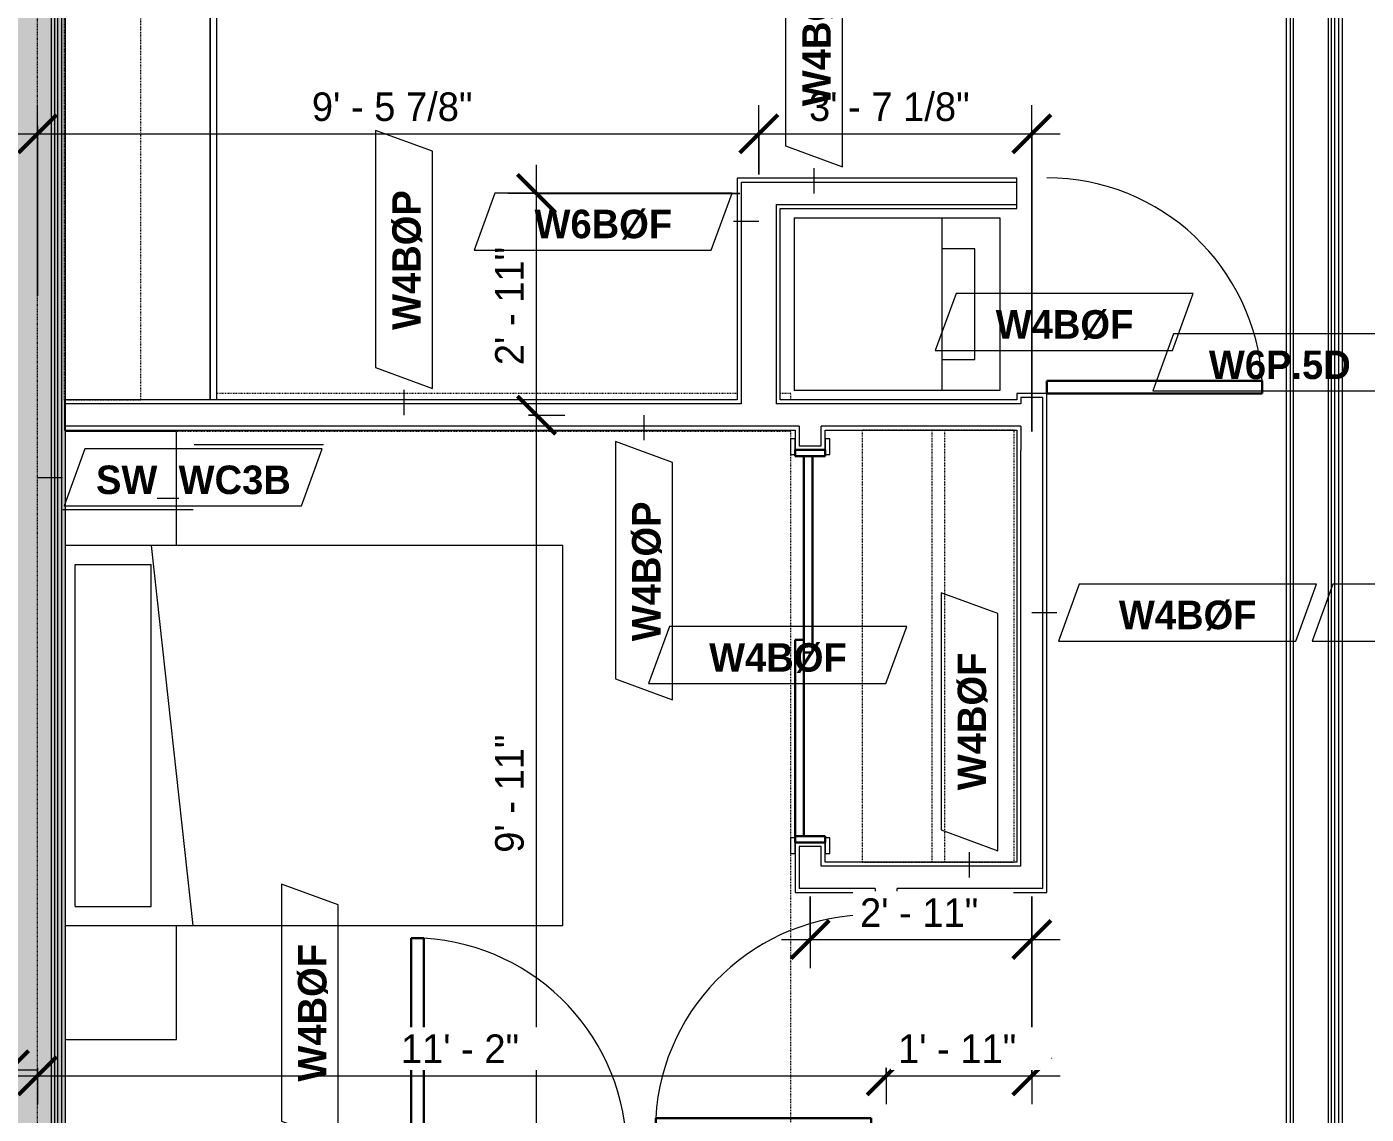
# Model space of a CAD drawing. Header units: inches. Extents: x -4010 to -1872, y 9846 to 12241.
# Drawn here: x -2918 to -2706.5, y 10539.1 to 10710.8 of the extents above; entities that cross this region are included whole.
import ezdxf

# ---------------------------------------------------------------- set-up
doc = ezdxf.new("R2010")
doc.units = ezdxf.units.IN
doc.header["$MEASUREMENT"] = 0
doc.linetypes.add('Dash', pattern=[0.25, 0.125, -0.125])
doc.linetypes.add('Dash 3_32_', pattern=[0.1875, 0.09375, -0.09375])
for name, color, linetype, lineweight in [('0-1', 7, 'Continuous', 5), ('A-ANNO-DIMS', 211, 'Continuous', 9), ('A-ANNO-DIMS-48', 211, 'Continuous', 9), ('A-DETL-1', 90, 'Dash 3_32_', 18), ('A-DOOR-3', 31, 'Continuous', 9), ('A-DOOR-4', 31, 'Continuous', 30), ('A-DOOR-FRAM-3', 31, 'Continuous', 30), ('A-WALL', 113, 'Continuous', 18), ('A-WALL-2', 250, 'Continuous', 18), ('A-WALL-3', 113, 'Continuous', 9), ('A-WALL-IDEN', 211, 'Continuous', 9), ('I-FURN', 30, 'Continuous', 9), ('I-FURN-HDLN', 30, 'Dash', 9), ('I-WALL-1', 21, 'Continuous', 18), ('I-WALL-2', 241, 'Continuous', 5), ('I-WALL-3', 7, 'Continuous', 9), ('P-SANR-FIXT', 6, 'Continuous', 9), ('Q-CASE', 31, 'Continuous', 9), ('Q-CASE-HDLN', 31, 'Dash', 9)]:
    doc.layers.add(name, color=color, linetype=linetype, lineweight=lineweight)
doc.styles.add('Century Gothic', font='ufonts.com_century-gothic.ttf', dxfattribs={"height": 4.5})
doc.styles.add('Century Gothic_B', font='GOTHICB.TTF', dxfattribs={"height": 4.5})
doc.dimstyles.new('OD_1__HACK_2', dxfattribs={"dimscale": 12, "dimtxt": 4.698757, "dimasz": 0.5, "dimexe": 0.375, "dimexo": 0.25, "dimgap": 0.0625, "dimtad": 1, "dimdec": 4, "dimrnd": 0.0625, "dimzin": 3, "dimdsep": 46, "dimlunit": 4, "dimtxsty": 'Century Gothic', "dimblk1": 'OBLIQUE', "dimblk2": 'OBLIQUE', "dimsah": 1, "dimcen": 0.09, "dimdle": 0.375, "dimazin": 0, "dimtfac": 1, "dimtdec": 4, "dimtix": 1, "dimtmove": 0, "dimatfit": 3, "dimfxl": 1, "dimtvp": 1, "dimtfill": 1, "dimfrac": 2, "dimtolj": 1, "dimtzin": 0, "dimarcsym": 2})
doc.dimstyles.new('OD_1__HACK_2_1', dxfattribs={"dimscale": 12, "dimtxt": 4.698757, "dimasz": 0.5, "dimexe": 0.375, "dimexo": 0.25, "dimgap": 0.0625, "dimtad": 1, "dimdec": 4, "dimrnd": 0.0625, "dimzin": 3, "dimdsep": 46, "dimlunit": 4, "dimtxsty": 'Century Gothic', "dimblk1": 'OBLIQUE', "dimblk2": 'OBLIQUE', "dimsah": 1, "dimcen": 0.09, "dimdle": 0.375, "dimazin": 0, "dimtfac": 1, "dimtdec": 4, "dimtix": 1, "dimtmove": 0, "dimatfit": 3, "dimfxl": 1, "dimtvp": 1, "dimtfill": 1, "dimfrac": 2, "dimtolj": 1, "dimtzin": 0, "dimarcsym": 2})

# ---------------------------------------------------------------- blocks, each defined once
blk = doc.blocks.new('CTR - 1st Phase - Common Walls_rvt-1-UNITS PLANS - 3RD FLOOR')
at = {"layer": 'I-WALL-1'}
blk.add_hatch(color=256, dxfattribs=at).paths.add_polyline_path([(-2912.51, 10458.16), (-2911.89, 10458.16), (-2911.89, 10843.14), (-2912.51, 10843.14), (-2912.51, 10463.58)], flags=0)
at = {"layer": 'I-WALL-2'}
for points in [[(-2919.64, 10457.54), (-2914.14, 10457.54), (-2914.14, 10843.14), (-2919.64, 10843.14), (-2919.64, 10458.16)], [(-2914.14, 10457.54), (-2913.64, 10457.54), (-2913.64, 10843.14), (-2914.14, 10843.14), (-2914.14, 10458.16)], [(-2913.14, 10457.54), (-2913.14, 10843.14), (-2913.64, 10843.14), (-2913.64, 10457.54)], [(-2912.51, 10457.54), (-2912.51, 10843.14), (-2913.14, 10843.14), (-2913.14, 10457.54)]]:
    blk.add_hatch(color=256, dxfattribs=at).paths.add_polyline_path(points, flags=0)
at = {"layer": 'A-WALL-2'}
for p, q in [((-2914.14, 10843.14), (-2914.14, 10458.16)), ((-2913.64, 10843.14), (-2913.64, 10458.16)), ((-2913.14, 10843.14), (-2913.14, 10458.16)), ((-2912.51, 10843.14), (-2912.51, 10458.16)), ((-2718.54, 10843.14), (-2718.54, 10476.16)), ((-2718.04, 10843.14), (-2718.04, 10476.16)), ((-2712.54, 10843.14), (-2712.54, 10476.16)), ((-2712.04, 10843.14), (-2712.04, 10476.16)), ((-2711.54, 10843.14), (-2711.54, 10476.16)), ((-2710.91, 10843.14), (-2710.91, 10476.16))]:
    blk.add_line(p, q, dxfattribs=at)
at = {"layer": 'I-WALL-3'}
for p, q in [((-2911.89, 10494.28), (-2911.89, 10843.14)), ((-2719.16, 10843.14), (-2719.16, 10476.16)), ((-2710.29, 10476.16), (-2710.29, 10843.14))]:
    blk.add_line(p, q, dxfattribs=at)
blk = doc.blocks.new('SLIDING - FLUSH - 5-0 x 6-8-3934327-UNITS PLANS - 3RD FLOOR')
at = {"layer": 'A-DOOR-3'}
for p, q in [((-30.25, 3), (-32.75, 3)), ((-32.75, 3), (-32.75, 2.25)), ((-32.75, 2.25), (-30.25, 2.25)), ((-30.25, 2.25), (-30.25, 3)), ((30.25, 3), (30.25, 2.25)), ((32.75, 3), (30.25, 3)), ((30.25, 2.25), (32.75, 2.25)), ((32.75, 2.25), (32.75, 3)), ((-30.25, -2.5), (-32.75, -2.5)), ((-32.75, -2.5), (-32.75, -3.25)), ((-32.75, -3.25), (-30.25, -3.25)), ((-30.25, -3.25), (-30.25, -2.5)), ((32.75, -2.5), (30.25, -2.5)), ((30.25, -2.5), (30.25, -3.25)), ((30.25, -3.25), (32.75, -3.25)), ((32.75, -3.25), (32.75, -2.5))]:
    blk.add_line(p, q, dxfattribs=at)
at = {"layer": 'A-DOOR-4'}
for p, q in [((1, 2.25), (-30, 2.25)), ((-30, 2.25), (-30, 0.88)), ((1, 0.88), (1, 2.25)), ((-30, 0.88), (1, 0.88)), ((30, 0.88), (-1, 0.88)), ((-1, 0.88), (-1, -0.5)), ((30, -0.5), (30, 0.88)), ((-1, -0.5), (30, -0.5))]:
    blk.add_line(p, q, dxfattribs=at)
at = {"layer": 'A-DOOR-FRAM-3'}
for p, q in [((-30, 2.25), (-31, 2.25)), ((-31, 2.25), (-31, -2.5)), ((-30, -2.5), (-30, 2.25)), ((31, 2.25), (30, 2.25)), ((30, 2.25), (30, -2.5)), ((31, -2.5), (31, 2.25)), ((-31, -2.5), (-30, -2.5)), ((30, -2.5), (31, -2.5))]:
    blk.add_line(p, q, dxfattribs=at)
blk = doc.blocks.new('SWING - SINGLE - FLUSH - 2-10 x 6-8 - PRIVACY-3199405-UNITS PLANS - 3RD FLOOR')
at = {"layer": 'A-DOOR-3'}
blk.add_arc((17, -2.37), 34.07, 180, 266.6343, dxfattribs=at)
at = {"layer": 'A-DOOR-4'}
for p, q in [((15, -2.37), (15, -36.38)), ((17, -2.37), (15, -2.37)), ((17, -2.37), (17, -36.38)), ((17, -36.38), (15, -36.38))]:
    blk.add_line(p, q, dxfattribs=at)
at = {"layer": 'A-DOOR-FRAM-3'}
for p, q in [((-20, 2.38), (-20, 3.38)), ((-20, 3.38), (-17, 3.38)), ((-17, 2.38), (-20, 2.38)), ((-17, 3.38), (-17, 2.38)), ((17, 2.38), (17, 3.38)), ((17, 3.38), (20, 3.38)), ((20, 2.38), (17, 2.38)), ((20, 3.38), (20, 2.38)), ((-20, -2.37), (-17, -2.37)), ((-20, -3.37), (-20, -2.37)), ((-17, -3.37), (-20, -3.37)), ((-17, -2.37), (-17, -3.37)), ((17, -2.37), (20, -2.37)), ((17, -3.37), (17, -2.37)), ((20, -3.37), (17, -3.37)), ((20, -2.37), (20, -3.37))]:
    blk.add_line(p, q, dxfattribs=at)
blk = doc.blocks.new('OD_CW_Closet - OD_CW_Closet-3786619-UNITS PLANS - 3RD FLOOR')
at = {"layer": 'Q-CASE-HDLN'}
for p, q in [((68.99, 24), (0.74, 24)), ((0.74, 24), (0.74, 0)), ((68.99, 0), (68.99, 24)), ((0.74, 13), (68.99, 13)), ((0.74, 11), (68.99, 11)), ((0.74, 0), (68.99, 0))]:
    blk.add_line(p, q, dxfattribs=at)
blk = doc.blocks.new('SWING - SINGLE - FLUSH - 34_ x 80_ - OFFSET PIVOT DOOR AT WASHER_DRYER-3629691-UNITS PLANS - 3RD FLOOR')
at = {"layer": 'A-DOOR-3'}
blk.add_arc((17, 2.37), 34.07, 93.3657, 180, dxfattribs=at)
at = {"layer": 'A-DOOR-4'}
for p, q in [((15, 2.37), (15, 36.38)), ((17, 36.38), (15, 36.38)), ((17, 2.37), (17, 36.38)), ((17, 2.37), (15, 2.37))]:
    blk.add_line(p, q, dxfattribs=at)
blk = doc.blocks.new('Bed-Standard - Queen 60_ x 79_-V40-UNITS PLANS - 3RD FLOOR')
at = {"layer": 'I-FURN'}
for p, q in [((-19.31, 37.2), (-19.31, -41.3)), ((40.69, -41.3), (40.69, 37.2)), ((-16.31, 35.7), (-16.31, 23.7)), ((-16.31, 35.7), (37.69, 35.7)), ((37.69, 35.7), (37.69, 23.7)), ((40.69, 23.7), (-19.31, 17.13)), ((-16.31, 23.7), (37.69, 23.7)), ((-19.31, -41.3), (40.69, -41.3))]:
    blk.add_line(p, q, dxfattribs=at)
at = {"layer": 'I-FURN-HDLN'}
for p, q in [((58.69, -77.3), (58.69, 37.2)), ((64.69, -68.86), (64.69, 13.39)), ((-55.31, -17.36), (-55.31, -51.36)), ((64.69, -77.3), (64.69, -75.61)), ((-55.31, -77.3), (-7.94, -77.3)), ((-5.44, -77.3), (55.06, -77.3)), ((57.56, -77.3), (58.94, -77.3)), ((63.69, -77.3), (64.69, -77.3))]:
    blk.add_line(p, q, dxfattribs=at)
blk = doc.blocks.new('Stacked Washer and Dryer - 26_x25_ - Private-3627842-UNITS PLANS - 3RD FLOOR')
at = {"layer": 'P-SANR-FIXT'}
for p, q in [((0, 13.625), (32.4375, 13.625)), ((0, 13.625), (0, -13.625)), ((23.34375, -13.625), (23.34375, 13.625)), ((32.4375, 13.625), (32.4375, -13.625)), ((28.53125, 8.75), (23.34375, 8.75)), ((28.53125, -8.75), (28.53125, 8.75)), ((23.34375, -8.75), (28.53125, -8.75)), ((32.4375, -13.625), (0, -13.625))]:
    blk.add_line(p, q, dxfattribs=at)
blk = doc.blocks.new('Table-Night Stand - 18_ x 18_ x 24_-V41-UNITS PLANS - 3RD FLOOR')
at = {"layer": 'I-FURN'}
for p, q in [((18.15, 0), (18.15, 17.5)), ((0.15, 0), (18.15, 0))]:
    blk.add_line(p, q, dxfattribs=at)
blk = doc.blocks.new('Table-Night Stand - 18_ x 18_ x 24_-V42-UNITS PLANS - 3RD FLOOR')
at = {"layer": 'I-FURN'}
for p, q in [((0.15, 17.5), (0.15, 0)), ((0.15, 0), (18.15, 0))]:
    blk.add_line(p, q, dxfattribs=at)
blk = doc.blocks.new('OD_CW_Base Cabinet - OD_CW_Base Cabinet-V48-UNITS PLANS - 3RD FLOOR')
at = {"layer": 'Q-CASE'}
for p, q in [((0.74, -23.81), (0.74, 0)), ((0.74, 0), (191.34, 0)), ((0.74, -1), (0.74, 0)), ((0.74, 0), (191.34, 0)), ((191.34, -1), (0.74, -1)), ((0.74, -23.81), (0.74, -1)), ((0.74, -1), (191.34, -1))]:
    blk.add_line(p, q, dxfattribs=at)
blk = doc.blocks.new('OD_CW_Upper Cabinet - OD_CW_Upper Cabinet-3856839-UNITS PLANS - 3RD FLOOR')
at = {"layer": 'Q-CASE-HDLN'}
for p, q in [((0.74, -24), (0.74, -12)), ((0.74, -12), (191.34, -12)), ((191.34, -12), (191.34, -24)), ((191.34, -24), (0.74, -24))]:
    blk.add_line(p, q, dxfattribs=at)
blk = doc.blocks.new('DIMBLOCK97-UNITS PLANS - 3RD FLOOR')
at = {"layer": 'A-ANNO-DIMS-48', "lineweight": 50}
for p, q in [((-2837.54, 10649.53), (-2840.54, 10652.53)), ((-2837.54, 10649.53), (-2834.54, 10646.53)), ((-2837.54, 10530.53), (-2840.54, 10533.53)), ((-2837.54, 10530.53), (-2834.54, 10527.53))]:
    blk.add_line(p, q, dxfattribs=at)
at = {"layer": 'A-ANNO-DIMS-48'}
for p, q in [((-2838.78, 10649.53), (-2833.04, 10649.53)), ((-2837.54, 10649.53), (-2838.78, 10649.53)), ((-2837.54, 10530.53), (-2837.54, 10649.53)), ((-2838.78, 10530.53), (-2833.04, 10530.53)), ((-2837.54, 10530.53), (-2838.78, 10530.53))]:
    blk.add_line(p, q, dxfattribs=at)
at = {"layer": 'A-ANNO-DIMS-48', "color": 0, "insert": (-2844.06, 10580.41), "char_height": 4.5, "width": 23.091, "attachment_point": 1, "rotation": 90, "line_spacing_factor": 0.984502, "style": 'Century Gothic', "bg_fill": 3, "box_fill_scale": 1.25, "bg_fill_color": 256, "bg_fill_true_color": 13158600, "bg_fill_transparency": 0}
blk.add_mtext('9\' - 11"', dxfattribs=at)
blk = doc.blocks.new('_Oblique')
at = {"color": 0, "linetype": 'ByBlock', "lineweight": -2}
blk.add_line((-0.5, -0.5), (0.5, 0.5), dxfattribs=at)
blk = doc.blocks.new('DIMBLOCK98-UNITS PLANS - 3RD FLOOR')
at = {"layer": 'A-ANNO-DIMS-48'}
for p, q in [((-2837.54, 10649.53), (-2837.54, 10689.03)), ((-2805.45, 10684.53), (-2842.04, 10684.53)), ((-2837.54, 10684.53), (-2805.45, 10684.53)), ((-2838.78, 10649.53), (-2833.04, 10649.53)), ((-2837.54, 10649.53), (-2838.78, 10649.53))]:
    blk.add_line(p, q, dxfattribs=at)
at = {"layer": 'A-ANNO-DIMS-48', "lineweight": 50}
for p, q in [((-2837.54, 10684.53), (-2840.54, 10687.53)), ((-2837.54, 10684.53), (-2834.54, 10681.53)), ((-2837.54, 10649.53), (-2840.54, 10652.53)), ((-2837.54, 10649.53), (-2834.54, 10646.53))]:
    blk.add_line(p, q, dxfattribs=at)
at = {"layer": 'A-ANNO-DIMS-48', "color": 0, "insert": (-2844.06, 10657.41), "char_height": 4.5, "width": 23.091, "attachment_point": 1, "rotation": 90, "line_spacing_factor": 0.984502, "style": 'Century Gothic', "bg_fill": 3, "box_fill_scale": 1.25, "bg_fill_color": 256, "bg_fill_true_color": 13158600, "bg_fill_transparency": 0}
blk.add_mtext('2\' - 11"', dxfattribs=at)
blk = doc.blocks.new('DIMBLOCK99-UNITS PLANS - 3RD FLOOR')
at = {"layer": 'A-ANNO-DIMS-48'}
for p, q in [((-2794.32, 10573.53), (-2794.32, 10562.2)), ((-2794.32, 10566.7), (-2794.32, 10573.53)), ((-2759.32, 10573.53), (-2759.32, 10562.2)), ((-2759.32, 10566.7), (-2759.32, 10573.53)), ((-2798.82, 10566.7), (-2754.82, 10566.7))]:
    blk.add_line(p, q, dxfattribs=at)
at = {"layer": 'A-ANNO-DIMS-48', "lineweight": 50}
for p, q in [((-2794.32, 10566.7), (-2791.32, 10569.7)), ((-2759.32, 10566.7), (-2756.32, 10569.7)), ((-2794.32, 10566.7), (-2797.32, 10563.7)), ((-2759.32, 10566.7), (-2762.32, 10563.7))]:
    blk.add_line(p, q, dxfattribs=at)
at = {"layer": 'A-ANNO-DIMS-48', "color": 0, "insert": (-2786.45, 10573.22), "char_height": 4.5, "width": 23.091, "attachment_point": 1, "line_spacing_factor": 0.984502, "style": 'Century Gothic', "bg_fill": 3, "box_fill_scale": 1.25, "bg_fill_color": 256, "bg_fill_true_color": 13158600, "bg_fill_transparency": 0}
blk.add_mtext('2\' - 11"', dxfattribs=at)
blk = doc.blocks.new('DIMBLOCK100-UNITS PLANS - 3RD FLOOR')
at = {"layer": 'A-ANNO-DIMS-48'}
for p, q in [((-2802.45, 10687.53), (-2802.45, 10698.45)), ((-2916.32, 10695.19), (-2916.32, 10689.45)), ((-2916.32, 10693.95), (-2916.32, 10695.19)), ((-2920.82, 10693.95), (-2802.45, 10693.95)), ((-2802.45, 10693.95), (-2802.45, 10687.53))]:
    blk.add_line(p, q, dxfattribs=at)
at = {"layer": 'A-ANNO-DIMS-48', "lineweight": 50}
for p, q in [((-2916.32, 10693.95), (-2913.32, 10696.95)), ((-2802.45, 10693.95), (-2799.45, 10696.95)), ((-2916.32, 10693.95), (-2919.32, 10690.95)), ((-2802.45, 10693.95), (-2805.45, 10690.95))]:
    blk.add_line(p, q, dxfattribs=at)
at = {"layer": 'A-ANNO-DIMS-48', "color": 0, "insert": (-2873, 10700.47), "char_height": 4.5, "width": 32.6676, "attachment_point": 1, "line_spacing_factor": 0.984502, "style": 'Century Gothic', "bg_fill": 3, "box_fill_scale": 1.25, "bg_fill_color": 256, "bg_fill_true_color": 13158600, "bg_fill_transparency": 0}
blk.add_mtext('9\' - 5 7/8"', dxfattribs=at)
blk = doc.blocks.new('DIMBLOCK101-UNITS PLANS - 3RD FLOOR')
at = {"layer": 'A-ANNO-DIMS-48'}
for p, q in [((-2802.45, 10687.53), (-2802.45, 10698.45)), ((-2759.32, 10646.91), (-2759.32, 10698.45)), ((-2802.45, 10693.95), (-2754.82, 10693.95)), ((-2802.45, 10693.95), (-2802.45, 10687.53)), ((-2759.32, 10693.95), (-2759.32, 10646.91))]:
    blk.add_line(p, q, dxfattribs=at)
at = {"layer": 'A-ANNO-DIMS-48', "lineweight": 50}
for p, q in [((-2802.45, 10693.95), (-2799.45, 10696.95)), ((-2759.32, 10693.95), (-2756.32, 10696.95)), ((-2802.45, 10693.95), (-2805.45, 10690.95)), ((-2759.32, 10693.95), (-2762.32, 10690.95))]:
    blk.add_line(p, q, dxfattribs=at)
at = {"layer": 'A-ANNO-DIMS-48', "color": 0, "insert": (-2794.5, 10700.47), "char_height": 4.5, "width": 32.6676, "attachment_point": 1, "line_spacing_factor": 0.984502, "style": 'Century Gothic', "bg_fill": 3, "box_fill_scale": 1.25, "bg_fill_color": 256, "bg_fill_true_color": 13158600, "bg_fill_transparency": 0}
blk.add_mtext('3\' - 7 1/8"', dxfattribs=at)
blk = doc.blocks.new('DIMBLOCK102-UNITS PLANS - 3RD FLOOR')
at = {"layer": 'A-ANNO-DIMS-48', "lineweight": 50}
for p, q in [((-2916.32, 10545.21), (-2913.32, 10548.21)), ((-2782.32, 10545.21), (-2779.32, 10548.21)), ((-2916.32, 10545.21), (-2919.32, 10542.21)), ((-2782.32, 10545.21), (-2785.32, 10542.21))]:
    blk.add_line(p, q, dxfattribs=at)
at = {"layer": 'A-ANNO-DIMS-48'}
for p, q in [((-2920.82, 10545.21), (-2782.32, 10545.21)), ((-2916.32, 10546.46), (-2916.32, 10540.71)), ((-2916.32, 10545.21), (-2916.32, 10546.46)), ((-2782.32, 10546.46), (-2782.32, 10540.71)), ((-2782.32, 10545.21), (-2782.32, 10546.46))]:
    blk.add_line(p, q, dxfattribs=at)
at = {"layer": 'A-ANNO-DIMS-48', "color": 0, "insert": (-2858.95, 10551.73), "char_height": 4.5, "width": 23.091, "attachment_point": 1, "line_spacing_factor": 0.984502, "style": 'Century Gothic', "bg_fill": 3, "box_fill_scale": 1.25, "bg_fill_color": 256, "bg_fill_true_color": 13158600, "bg_fill_transparency": 0}
blk.add_mtext('11\' - 2"', dxfattribs=at)
blk = doc.blocks.new('DIMBLOCK103-UNITS PLANS - 3RD FLOOR')
at = {"layer": 'A-ANNO-DIMS-48'}
for p, q in [((-2759.32, 10573.53), (-2759.32, 10540.71)), ((-2759.32, 10545.21), (-2759.32, 10573.53)), ((-2782.32, 10546.46), (-2782.32, 10540.71)), ((-2782.32, 10545.21), (-2782.32, 10546.46)), ((-2782.32, 10545.21), (-2754.82, 10545.21))]:
    blk.add_line(p, q, dxfattribs=at)
at = {"layer": 'A-ANNO-DIMS-48', "lineweight": 50}
for p, q in [((-2782.32, 10545.21), (-2779.32, 10548.21)), ((-2759.32, 10545.21), (-2756.32, 10548.21)), ((-2782.32, 10545.21), (-2785.32, 10542.21)), ((-2759.32, 10545.21), (-2762.32, 10542.21))]:
    blk.add_line(p, q, dxfattribs=at)
at = {"layer": 'A-ANNO-DIMS-48', "color": 0, "insert": (-2780.45, 10551.73), "char_height": 4.5, "width": 23.091, "attachment_point": 1, "line_spacing_factor": 0.984502, "style": 'Century Gothic', "bg_fill": 3, "box_fill_scale": 1.25, "bg_fill_color": 256, "bg_fill_true_color": 13158600, "bg_fill_transparency": 0}
blk.add_mtext('1\' - 11"', dxfattribs=at)
blk = doc.blocks.new('DIMBLOCK182-UNITS PLANS - 3RD FLOOR')
at = {"layer": 'A-ANNO-DIMS-48', "lineweight": 50}
for p, q in [((-2944.76, 10546.15), (-2941.76, 10549.15)), ((-2920.76, 10546.15), (-2917.76, 10549.15)), ((-2944.76, 10546.15), (-2947.76, 10543.15)), ((-2920.76, 10546.15), (-2923.76, 10543.15))]:
    blk.add_line(p, q, dxfattribs=at)
at = {"layer": 'A-ANNO-DIMS-48'}
for p, q in [((-2944.76, 10547.4), (-2944.76, 10541.65)), ((-2944.76, 10546.15), (-2944.76, 10547.4)), ((-2920.76, 10547.4), (-2920.76, 10541.65)), ((-2920.76, 10546.15), (-2920.76, 10547.4)), ((-2949.26, 10546.15), (-2916.26, 10546.15))]:
    blk.add_line(p, q, dxfattribs=at)
at = {"layer": 'A-ANNO-DIMS-48', "color": 0, "insert": (-2940.63, 10552.67), "char_height": 4.5, "width": 18.8845, "attachment_point": 1, "line_spacing_factor": 0.984502, "style": 'Century Gothic', "bg_fill": 3, "box_fill_scale": 1.25, "bg_fill_color": 256, "bg_fill_true_color": 13158600, "bg_fill_transparency": 0}
blk.add_mtext('2\' - 0"', dxfattribs=at)
blk = doc.blocks.new('DIMBLOCK260-UNITS PLANS - 3RD FLOOR')
at = {"layer": 'A-ANNO-DIMS-48'}
for p, q in [((-3023.32, 10674.54), (-3023.32, 10698.45)), ((-2916.32, 10668.38), (-2916.32, 10698.45)), ((-3023.32, 10693.95), (-2911.82, 10693.95)), ((-3023.32, 10693.95), (-3023.32, 10674.54)), ((-2916.32, 10693.95), (-2916.32, 10668.38))]:
    blk.add_line(p, q, dxfattribs=at)
at = {"layer": 'A-ANNO-DIMS-48', "lineweight": 50}
for p, q in [((-3023.32, 10693.95), (-3020.32, 10696.95)), ((-2916.32, 10693.95), (-2913.32, 10696.95)), ((-3023.32, 10693.95), (-3026.32, 10690.95)), ((-2916.32, 10693.95), (-2919.32, 10690.95))]:
    blk.add_line(p, q, dxfattribs=at)
at = {"layer": 'A-ANNO-DIMS-48', "color": 0, "insert": (-2979.45, 10700.47), "char_height": 4.5, "width": 23.091, "attachment_point": 1, "line_spacing_factor": 0.984502, "style": 'Century Gothic', "bg_fill": 3, "box_fill_scale": 1.25, "bg_fill_color": 256, "bg_fill_true_color": 13158600, "bg_fill_transparency": 0}
blk.add_mtext('8\' - 11"', dxfattribs=at)
blk = doc.blocks.new('Wall Tag - Shear Wall-3956451-UNITS PLANS - 3RD FLOOR')
at = {"layer": 'A-WALL-IDEN'}
for p, q in [((-0.3561, 0.0937), (-0.4244, -0.0937)), ((0.4244, 0.0937), (-0.3561, 0.0937)), ((0.4291, 0.1068), (0.0033, 0.1068)), ((0.3561, -0.0937), (0.4244, 0.0937)), ((0, -0.1068), (-0.4291, -0.1068)), ((-0.4244, -0.0937), (0.3561, -0.0937))]:
    blk.add_line(p, q, dxfattribs=at)
blk = doc.blocks.new('Wall Tag - Arch Wall-3956453-UNITS PLANS - 3RD FLOOR')
at = {"layer": 'A-WALL-IDEN'}
for p, q in [((-0.3561, 0.0937), (-0.4244, -0.0937)), ((0.4244, 0.0937), (-0.3561, 0.0937)), ((0.3561, -0.0937), (0.4244, 0.0937)), ((-0.4244, -0.0937), (0.3561, -0.0937))]:
    blk.add_line(p, q, dxfattribs=at)

msp = doc.modelspace()

# ---------------------------------------------------------------- linework, layer by layer
at = {"layer": 'A-DETL-1'}
for p, q in [((-2916.32374, 10458.15981), (-2916.32374, 10812.15981)), ((-2916.32374, 10635.15522), (-2916.32374, 10665.38481))]:
    msp.add_line(p, q, dxfattribs=at)
at = {"layer": 'A-WALL'}
for p, q in [((-2805.19874, 10686.28481), (-2761.69874, 10686.28481)), ((-2805.19874, 10686.28481), (-2805.19874, 10651.28481)), ((-2799.69874, 10682.78481), (-2761.69874, 10682.78481)), ((-2799.69874, 10682.78481), (-2799.69874, 10651.28481)), ((-2805.19874, 10651.28481), (-2912.07374, 10651.28481)), ((-2761.07374, 10651.28481), (-2799.69874, 10651.28481)), ((-2761.07374, 10652.28481), (-2761.07374, 10651.28481)), ((-2757.57374, 10652.28481), (-2761.07374, 10652.28481)), ((-2757.57374, 10643.9144), (-2757.57374, 10652.28481)), ((-2796.07374, 10647.78481), (-2912.07374, 10647.78481)), ((-2796.07374, 10647.78481), (-2796.07374, 10644.65981)), ((-2792.57374, 10644.65981), (-2792.57374, 10647.78481)), ((-2761.07374, 10647.78481), (-2792.57374, 10647.78481)), ((-2761.07374, 10647.78481), (-2761.07374, 10643.9144)), ((-2796.07374, 10644.65981), (-2792.57374, 10644.65981)), ((-2761.07374, 10578.28481), (-2761.07374, 10643.9144)), ((-2757.57374, 10574.78481), (-2757.57374, 10643.9144)), ((-2792.57374, 10581.40981), (-2796.07374, 10581.40981)), ((-2796.07374, 10581.40981), (-2796.07374, 10574.78481)), ((-2792.57374, 10578.28481), (-2792.57374, 10581.40981)), ((-2761.07374, 10578.28481), (-2792.57374, 10578.28481)), ((-2784.07374, 10574.78481), (-2796.07374, 10574.78481)), ((-2784.07374, 10574.78481), (-2784.07374, 10571.15981)), ((-2780.57374, 10571.15981), (-2780.57374, 10574.78481)), ((-2757.57374, 10574.78481), (-2780.57374, 10574.78481)), ((-2784.07374, 10571.15981), (-2780.57374, 10571.15981))]:
    msp.add_line(p, q, dxfattribs=at)
at = {"layer": 'A-WALL-3'}
for p, q in [((-2761.69874, 10686.90981), (-2805.82374, 10686.90981)), ((-2805.82374, 10686.90981), (-2805.82374, 10651.90981)), ((-2761.69874, 10682.15981), (-2761.69874, 10686.90981)), ((-2799.07374, 10682.15981), (-2761.69874, 10682.15981)), ((-2799.07374, 10651.90981), (-2799.07374, 10682.15981)), ((-2761.69874, 10652.90981), (-2761.69874, 10651.90981)), ((-2756.94874, 10652.90981), (-2761.69874, 10652.90981)), ((-2756.94874, 10643.9144), (-2756.94874, 10652.90981)), ((-2805.82374, 10651.90981), (-2912.07374, 10651.90981)), ((-2912.07374, 10651.90981), (-2912.07374, 10647.15981)), ((-2761.69874, 10651.90981), (-2799.07374, 10651.90981)), ((-2912.07374, 10647.15981), (-2796.69874, 10647.15981)), ((-2796.69874, 10647.15981), (-2796.69874, 10644.03481)), ((-2791.94874, 10644.03481), (-2791.94874, 10647.15981)), ((-2791.94874, 10647.15981), (-2761.69874, 10647.15981)), ((-2761.69874, 10647.15981), (-2761.69874, 10643.9144)), ((-2796.69874, 10644.03481), (-2791.94874, 10644.03481)), ((-2761.69874, 10643.9144), (-2761.69874, 10578.90981)), ((-2756.94874, 10574.15981), (-2756.94874, 10643.9144)), ((-2791.94874, 10582.03481), (-2796.69874, 10582.03481)), ((-2796.69874, 10582.03481), (-2796.69874, 10574.15981)), ((-2791.94874, 10578.90981), (-2791.94874, 10582.03481)), ((-2761.69874, 10578.90981), (-2791.94874, 10578.90981)), ((-2796.69874, 10574.15981), (-2784.69874, 10574.15981)), ((-2784.69874, 10574.15981), (-2784.69874, 10570.53481)), ((-2779.94874, 10570.53481), (-2779.94874, 10574.15981)), ((-2779.94874, 10574.15981), (-2756.94874, 10574.15981)), ((-2784.69874, 10570.53481), (-2779.94874, 10570.53481))]:
    msp.add_line(p, q, dxfattribs=at)
at = {"layer": 'A-WALL-IDEN'}
for p, q in [((-2858.43517, 10649.53481), (-2858.43517, 10653.51211)), ((-2916.32374, 10639.68716), (-2912.34643, 10639.68716)), ((-2759.32374, 10618.35113), (-2755.34643, 10618.35113))]:
    msp.add_line(p, q, dxfattribs=at)

# ---------------------------------------------------------------- block references
at = {"layer": '0-1'}
msp.add_blockref('CTR - 1st Phase - Common Walls_rvt-1-UNITS PLANS - 3RD FLOOR', (0, 0), dxfattribs=at)
at = {"layer": 'A-DOOR-3'}
for name, p, rotation in [('SWING - SINGLE - FLUSH - 34_ x 80_ - OFFSET PIVOT DOOR AT WASHER_DRYER-3629691-UNITS PLANS - 3RD FLOOR', (-2759.32374, 10669.90981), 269.9999999999773), ('SLIDING - FLUSH - 5-0 x 6-8-3934327-UNITS PLANS - 3RD FLOOR', (-2794.44874, 10613.03481), 90.00000000004458), ('SWING - SINGLE - FLUSH - 2-10 x 6-8 - PRIVACY-3199405-UNITS PLANS - 3RD FLOOR', (-2782.32374, 10553.53481), 270.0000000000324), ('SWING - SINGLE - FLUSH - 2-10 x 6-8 - PRIVACY-3199405-UNITS PLANS - 3RD FLOOR', (-2840.32374, 10530.53481), 180)]:
    msp.add_blockref(name, p, dxfattribs=dict(at, rotation=rotation))
at = {"layer": 'A-WALL-IDEN', "xscale": 47.99999999999997, "yscale": 47.99999999999997, "zscale": 47.99999999999997}
for name, p in [('Wall Tag - Arch Wall-3956453-UNITS PLANS - 3RD FLOOR', (-2719.85076, 10657.8394)), ('Wall Tag - Shear Wall-3956451-UNITS PLANS - 3RD FLOOR', (-2891.74888, 10639.68716)), ('Wall Tag - Arch Wall-3956453-UNITS PLANS - 3RD FLOOR', (-2734.74888, 10618.35113)), ('Wall Tag - Arch Wall-3956453-UNITS PLANS - 3RD FLOOR', (-2694.6986, 10618.35113)), ('Wall Tag - Arch Wall-3956453-UNITS PLANS - 3RD FLOOR', (-2799.45076, 10611.64047))]:
    msp.add_blockref(name, p, dxfattribs=at)
at = {"layer": 'A-WALL-IDEN', "xscale": 47.99999999999997, "yscale": 47.99999999999997, "zscale": 47.99999999999997, "rotation": 89.99999999999991}
for p in [(-2820.57232, 10624.95995), (-2769.15926, 10601.10967)]:
    msp.add_blockref('Wall Tag - Arch Wall-3956453-UNITS PLANS - 3RD FLOOR', p, dxfattribs=at)
at = {"layer": 'I-FURN', "rotation": 90.00000000002782}
for name, p in [('Bed-Standard - Queen 60_ x 79_-V40-UNITS PLANS - 3RD FLOOR', (-2874.68274, 10588.22128)), ('Table-Night Stand - 18_ x 18_ x 24_-V41-UNITS PLANS - 3RD FLOOR', (-2894.38765, 10628.76281)), ('Table-Night Stand - 18_ x 18_ x 24_-V42-UNITS PLANS - 3RD FLOOR', (-2894.38765, 10550.76281))]:
    msp.add_blockref(name, p, dxfattribs=at)
at = {"layer": 'P-SANR-FIXT'}
msp.add_blockref('Stacked Washer and Dryer - 26_x25_ - Private-3627842-UNITS PLANS - 3RD FLOOR', (-2796.82374, 10667.03481), dxfattribs=at)
at = {"layer": 'Q-CASE'}
for name, p, rotation in [('OD_CW_Upper Cabinet - OD_CW_Upper Cabinet-3856839-UNITS PLANS - 3RD FLOOR', (-2888.07374, 10843.24751), 269.9999999999837), ('OD_CW_Base Cabinet - OD_CW_Base Cabinet-V48-UNITS PLANS - 3RD FLOOR', (-2888.07374, 10843.24751), 270.0000000000042), ('OD_CW_Closet - OD_CW_Closet-3786619-UNITS PLANS - 3RD FLOOR', (-2786.11241, 10647.89751), 270.0000000000206)]:
    msp.add_blockref(name, p, dxfattribs=dict(at, rotation=rotation))

# ---------------------------------------------------------------- texts
at = {"layer": 'A-WALL-IDEN', "char_height": 4.5, "attachment_point": 1, "style": 'Century Gothic_B'}
for s, insert, width in [('W6P.5D', (-2731.36441, 10659.7107), 27.7245), ('SW_WC3B', (-2907.07984, 10641.55846), 36.966), ('W4BØF', (-2745.57276, 10620.22243), 26.058), ('W4BØF', (-2810.27464, 10613.51177), 26.058)]:
    msp.add_mtext(s, dxfattribs=dict(at, insert=insert, width=width))
at = {"layer": 'A-WALL-IDEN', "char_height": 4.5, "attachment_point": 1, "rotation": 90, "style": 'Century Gothic_B'}
for s, insert, width in [('W4BØP', (-2822.44362, 10613.81481), 26.8155), ('W4BØF', (-2771.03056, 10590.28579), 26.058)]:
    msp.add_mtext(s, dxfattribs=dict(at, insert=insert, width=width))

# ---------------------------------------------------------------- next in the draw order: dimensions: what is measured, and where the dimension line sits
at = {"layer": 'A-ANNO-DIMS'}
dim = msp.add_linear_dim(base=(-2837.54024, 10649.53481), p1=(-2841.78288, 10530.53481), p2=(-2841.78288, 10649.53481), angle=90, dimstyle='OD_1__HACK_2', override={"dimpost": '<>', "dimfxl": 119}, dxfattribs=at)
dim.commit()
dim.dimension.update_dxf_attribs({"geometry": 'DIMBLOCK97-UNITS PLANS - 3RD FLOOR', "text_midpoint": (-2840.65343, 10590.03481)})
dim = msp.add_linear_dim(base=(-2759.32374, 10566.70226), p1=(-2794.32374, 10576.53481), p2=(-2759.32374, 10576.53481), dimstyle='OD_1__HACK_2', override={"dimpost": '<>', "dimfxl": 35}, dxfattribs=at)
dim.commit()
dim.dimension.update_dxf_attribs({"geometry": 'DIMBLOCK99-UNITS PLANS - 3RD FLOOR', "text_midpoint": (-2776.82374, 10569.75885)})

# ---------------------------------------------------------------- next in the draw order: dimensions: what is measured, and where the dimension line sits
dim = msp.add_linear_dim(base=(-2837.54024, 10684.53481), p1=(-2841.78288, 10649.53481), p2=(-2802.44874, 10684.53481), angle=90, dimstyle='OD_1__HACK_2', override={"dimpost": '<>', "dimfxl": 52.65145}, dxfattribs=at)
dim.commit()
dim.dimension.update_dxf_attribs({"geometry": 'DIMBLOCK98-UNITS PLANS - 3RD FLOOR', "text_midpoint": (-2840.59684, 10667.03481)})
dim = msp.add_linear_dim(base=(-2782.32374, 10545.21457), p1=(-2916.32374, 10549.45721), p2=(-2782.32374, 10549.45721), dimstyle='OD_1__HACK_2', override={"dimpost": '<>', "dimfxl": 134}, dxfattribs=at)
dim.commit()
dim.dimension.update_dxf_attribs({"geometry": 'DIMBLOCK102-UNITS PLANS - 3RD FLOOR', "text_midpoint": (-2849.32374, 10548.27116)})

# ---------------------------------------------------------------- next in the draw order: linework, layer by layer
at = {"layer": 'A-WALL-IDEN'}
msp.add_line((-2820.57232, 10649.53481), (-2820.57232, 10645.5575), dxfattribs=at)

# ---------------------------------------------------------------- next in the draw order: block references
at = {"layer": 'A-WALL-IDEN', "xscale": 47.99999999999997, "yscale": 47.99999999999997, "zscale": 47.99999999999997, "rotation": 89.99999999999991}
msp.add_blockref('Wall Tag - Arch Wall-3956453-UNITS PLANS - 3RD FLOOR', (-2873.31812, 10555.10967), dxfattribs=at)

# ---------------------------------------------------------------- next in the draw order: texts
at = {"layer": 'A-WALL-IDEN', "insert": (-2837.84748, 10681.9499), "char_height": 4.5, "width": 26.058, "attachment_point": 1, "style": 'Century Gothic_B'}
msp.add_mtext('W6BØF', dxfattribs=at)
at = {"layer": 'A-WALL-IDEN', "insert": (-2875.18941, 10544.28579), "char_height": 4.5, "width": 26.058, "attachment_point": 1, "rotation": 90, "style": 'Century Gothic_B'}
msp.add_mtext('W4BØF', dxfattribs=at)

# ---------------------------------------------------------------- next in the draw order: dimensions: what is measured, and where the dimension line sits
at = {"layer": 'A-ANNO-DIMS'}
for base, p1, p2, override, picture, middle in [((-2802.44874, 10693.95171), (-2916.32374, 10698.19435), (-2802.44874, 10684.53481), {"dimpost": '<>', "dimfxl": 114.69132}, 'DIMBLOCK100-UNITS PLANS - 3RD FLOOR', (-2859.38624, 10697.31422)), ((-2759.32374, 10545.21457), (-2782.32374, 10549.45721), (-2759.32374, 10576.53481), {"dimpost": '<>', "dimfxl": 35.527402}, 'DIMBLOCK103-UNITS PLANS - 3RD FLOOR', (-2770.82374, 10548.21457))]:
    dim = msp.add_linear_dim(base=base, p1=p1, p2=p2, dimstyle='OD_1__HACK_2', override=override, dxfattribs=at)
    dim.commit()
    dim.dimension.update_dxf_attribs({"geometry": picture, "text_midpoint": middle})
dim = msp.add_linear_dim(base=(-2920.76124, 10546.15335), p1=(-2944.76124, 10550.39599), p2=(-2920.76124, 10550.39599), angle=0, dimstyle='OD_1__HACK_2', override={"dimpost": '<>', "dimfxl": 24}, dxfattribs=at)
dim.commit()
dim.dimension.update_dxf_attribs({"geometry": 'DIMBLOCK182-UNITS PLANS - 3RD FLOOR', "text_midpoint": (-2932.76124, 10549.26654)})

# ---------------------------------------------------------------- next in the draw order: linework, layer by layer
at = {"layer": 'A-WALL-IDEN'}
msp.add_line((-2769.15926, 10576.53481), (-2769.15926, 10580.51211), dxfattribs=at)

# ---------------------------------------------------------------- next in the draw order: block references
at = {"layer": 'A-WALL-IDEN', "xscale": 47.99999999999997, "yscale": 47.99999999999997, "zscale": 47.99999999999997, "rotation": 89.99999999999991}
msp.add_blockref('Wall Tag - Arch Wall-3956453-UNITS PLANS - 3RD FLOOR', (-2858.43517, 10674.10967), dxfattribs=at)
at = {"layer": 'A-WALL-IDEN', "xscale": 47.99999999999997, "yscale": 47.99999999999997, "zscale": 47.99999999999997}
msp.add_blockref('Wall Tag - Arch Wall-3956453-UNITS PLANS - 3RD FLOOR', (-2827.0236, 10680.0786), dxfattribs=at)

# ---------------------------------------------------------------- next in the draw order: texts
at = {"layer": 'A-WALL-IDEN', "insert": (-2860.30647, 10662.96453), "char_height": 4.5, "width": 26.8155, "attachment_point": 1, "rotation": 90, "style": 'Century Gothic_B'}
msp.add_mtext('W4BØP', dxfattribs=at)

# ---------------------------------------------------------------- next in the draw order: dimensions: what is measured, and where the dimension line sits
at = {"layer": 'A-ANNO-DIMS'}
for base, p1, p2, dimstyle, override, picture, middle in [((-2916.32374, 10693.94712), (-3023.32374, 10671.5394), (-2916.32374, 10665.38481), 'OD_1__HACK_2_1', {"dimpost": '<>', "dimfxl": 107.176858}, 'DIMBLOCK260-UNITS PLANS - 3RD FLOOR', (-2969.82374, 10697.06031)), ((-2759.32374, 10693.95171), (-2802.44874, 10684.53481), (-2759.32374, 10643.9144), 'OD_1__HACK_2', {"dimpost": '<>', "dimfxl": 59.243425}, 'DIMBLOCK101-UNITS PLANS - 3RD FLOOR', (-2780.88624, 10697.31422))]:
    dim = msp.add_linear_dim(base=base, p1=p1, p2=p2, dimstyle=dimstyle, override=override, dxfattribs=at)
    dim.commit()
    dim.dimension.update_dxf_attribs({"geometry": picture, "text_midpoint": middle})

# ---------------------------------------------------------------- next in the draw order: linework, layer by layer
at = {"layer": 'A-WALL-IDEN'}
for p, q in [((-2793.70391, 10684.53481), (-2793.70391, 10688.51211)), ((-2802.44874, 10680.0786), (-2806.42604, 10680.0786))]:
    msp.add_line(p, q, dxfattribs=at)

# ---------------------------------------------------------------- next in the draw order: block references
at = {"layer": 'A-WALL-IDEN', "xscale": 47.99999999999997, "yscale": 47.99999999999997, "zscale": 47.99999999999997, "rotation": 89.99999999999991}
msp.add_blockref('Wall Tag - Arch Wall-3956453-UNITS PLANS - 3RD FLOOR', (-2793.70391, 10709.10967), dxfattribs=at)
at = {"layer": 'A-WALL-IDEN', "xscale": 47.99999999999997, "yscale": 47.99999999999997, "zscale": 47.99999999999997}
msp.add_blockref('Wall Tag - Arch Wall-3956453-UNITS PLANS - 3RD FLOOR', (-2754.19671, 10664.2246), dxfattribs=at)

# ---------------------------------------------------------------- next in the draw order: texts
at = {"layer": 'A-WALL-IDEN', "insert": (-2795.57521, 10698.28579), "char_height": 4.5, "width": 26.058, "attachment_point": 1, "rotation": 90, "style": 'Century Gothic_B'}
msp.add_mtext('W4BØF', dxfattribs=at)
at = {"layer": 'A-WALL-IDEN', "insert": (-2765.02059, 10666.0959), "char_height": 4.5, "width": 26.058, "attachment_point": 1, "style": 'Century Gothic_B'}
msp.add_mtext('W4BØF', dxfattribs=at)

doc.saveas('drawing.dxf')
